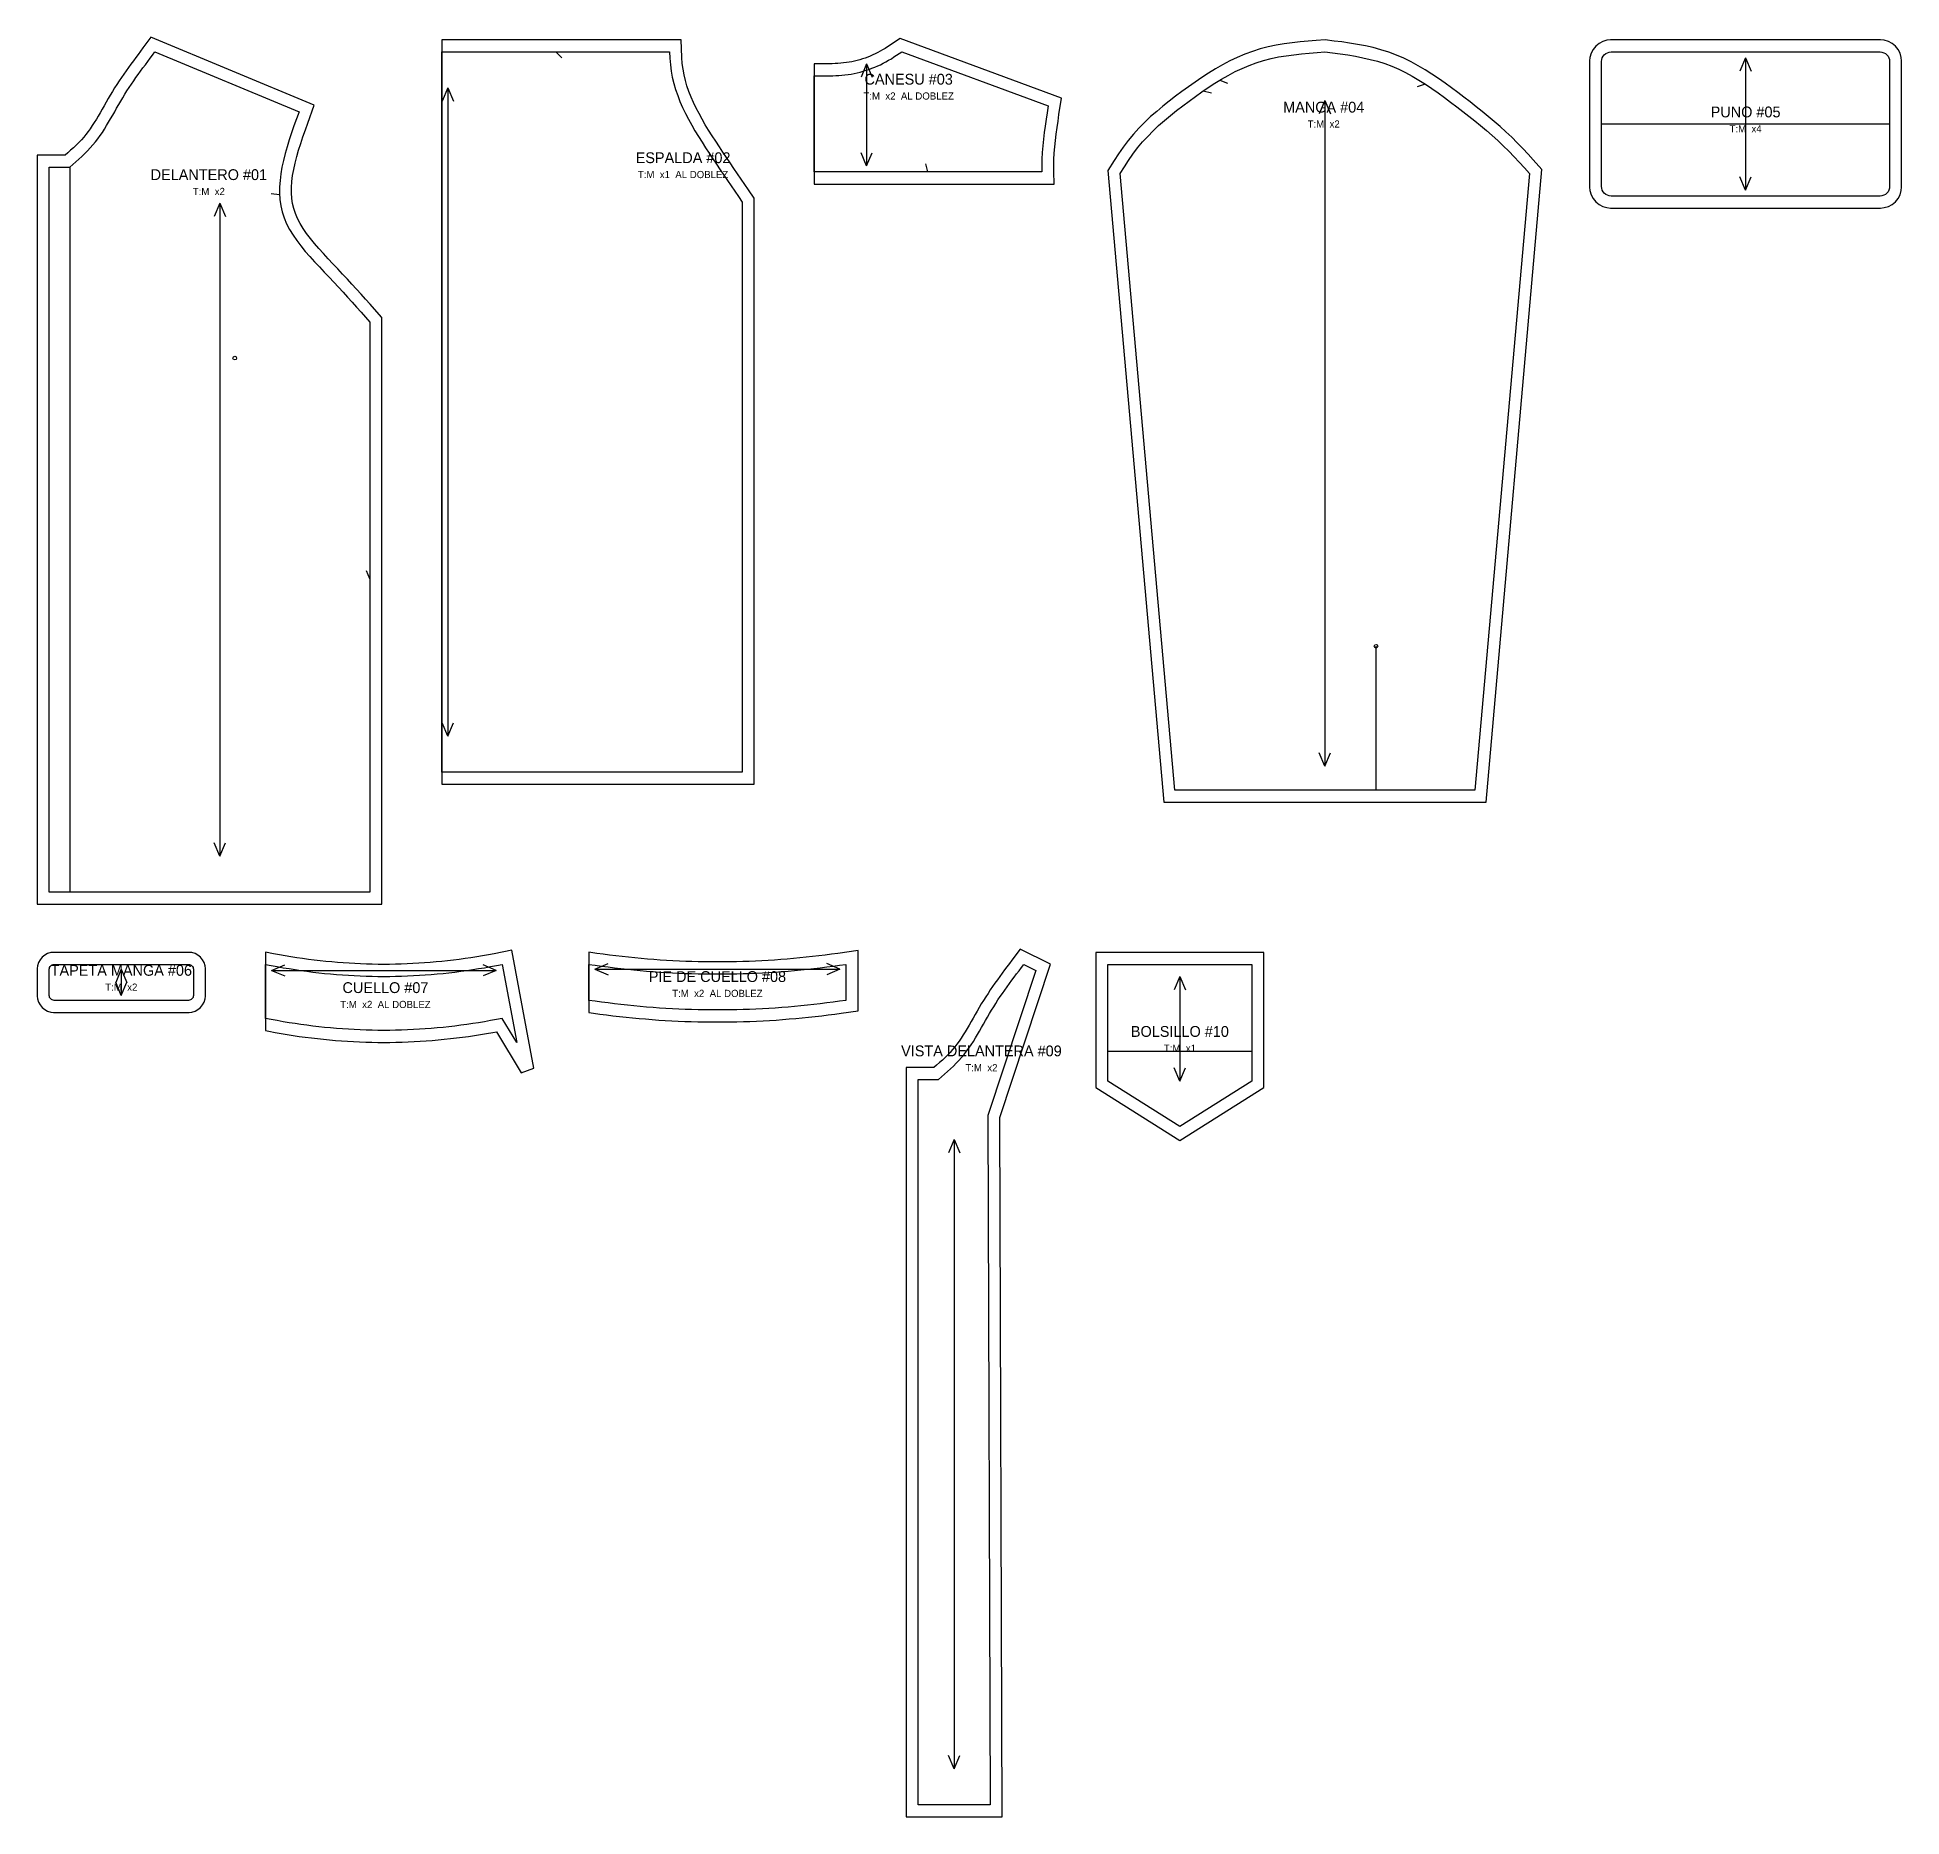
# Model space of a CAD drawing. Header units: centimetres. Extents: x -1 to 154, y -147 to 1.
import ezdxf
from ezdxf.enums import TextEntityAlignment as Align

# ---------------------------------------------------------------- set-up
doc = ezdxf.new("R2010")
doc.units = ezdxf.units.CM
for name, color, linetype in [('1', 1, 'Continuous'), ('11', 8, 'Continuous'), ('13', 7, 'Continuous'), ('15', 6, 'Continuous'), ('4', 4, 'Continuous'), ('6', 2, 'Continuous'), ('7', 3, 'Continuous'), ('8', 5, 'Continuous')]:
    doc.layers.add(name, color=color, linetype=linetype)

# ---------------------------------------------------------------- blocks, each defined once
blk = doc.blocks.new('P01_DELANTERO')
at = {"layer": '1'}
blk.add_lwpolyline([(-2.7, -71), (26, -71), (26, -22.12), (25.38, -21.42), (25.02, -21.01), (24.65, -20.6), (24.27, -20.18), (23.9, -19.76), (23.51, -19.34), (23.13, -18.92), (22.73, -18.5), (22.33, -18.07), (21.93, -17.65), (21.53, -17.23), (21.13, -16.8), (20.75, -16.38), (20.39, -15.96), (20.05, -15.54), (19.73, -15.12), (19.44, -14.71), (19.19, -14.29), (18.97, -13.88), (18.8, -13.46), (18.66, -13.05), (18.56, -12.63), (18.5, -12.2), (18.47, -11.74), (18.48, -11.28), (18.51, -10.79), (18.57, -10.3), (18.66, -9.78), (18.78, -9.26), (18.92, -8.72), (19.07, -8.18), (19.24, -7.62), (19.43, -7.06), (19.63, -6.49), (19.83, -5.92), (20.36, -4.44), (6.77, 1.22), (6.1, 0.34), (5.9, 0.07), (5.7, -0.2), (5.5, -0.47), (5.3, -0.74), (5.1, -1.01), (4.9, -1.29), (4.7, -1.57), (4.5, -1.85), (4.31, -2.13), (4.12, -2.42), (3.93, -2.71), (3.74, -3), (3.56, -3.3), (3.38, -3.59), (3.21, -3.89), (3.04, -4.19), (2.88, -4.48), (2.71, -4.77), (2.55, -5.06), (2.38, -5.34), (2.22, -5.61), (2.05, -5.88), (1.88, -6.14), (1.71, -6.4), (1.53, -6.64), (1.35, -6.88), (1.17, -7.1), (0.97, -7.33), (0.76, -7.54), (0.54, -7.76), (0.32, -7.98), (0.08, -8.19), (-0.16, -8.41), (-0.38, -8.6), (-2.7, -8.6), (-2.7, -71)], close=True, dxfattribs=at)
at = {"layer": '11'}
blk.add_line((0, -9.6), (0, -70), dxfattribs=at)
at = {"layer": '4'}
for p, q in [((17.48, -11.9), (16.79, -11.82)), ((25, -43.88), (24.73, -43.23))]:
    blk.add_line(p, q, dxfattribs=at)
at = {"layer": '6'}
blk.add_circle((13.75, -25.5), 0.15, dxfattribs=at)
at = {"layer": '7'}
for p, q in [((12.5, -12.6), (12.03, -13.71)), ((12.5, -12.6), (12.5, -67)), ((12.5, -12.6), (12.97, -13.71)), ((12.5, -67), (12.03, -65.89)), ((12.5, -67), (12.97, -65.89))]:
    blk.add_line(p, q, dxfattribs=at)
at = {"layer": '8'}
blk.add_lwpolyline([(-1.7, -9.6), (0, -9.6), (0.25, -9.38), (0.5, -9.16), (0.75, -8.93), (1, -8.71), (1.24, -8.48), (1.48, -8.24), (1.7, -8), (1.92, -7.75), (2.14, -7.5), (2.34, -7.24), (2.53, -6.97), (2.72, -6.7), (2.9, -6.42), (3.07, -6.13), (3.24, -5.85), (3.41, -5.56), (3.58, -5.27), (3.75, -4.98), (3.91, -4.68), (4.08, -4.39), (4.25, -4.1), (4.42, -3.81), (4.59, -3.53), (4.77, -3.25), (4.95, -2.97), (5.14, -2.69), (5.33, -2.42), (5.52, -2.14), (5.71, -1.87), (5.91, -1.6), (6.1, -1.33), (6.3, -1.06), (6.5, -0.8), (6.7, -0.53), (6.9, -0.27), (7.1, 0), (19.1, -5), (18.89, -5.58), (18.68, -6.16), (18.48, -6.74), (18.29, -7.32), (18.11, -7.89), (17.95, -8.46), (17.81, -9.03), (17.68, -9.59), (17.59, -10.15), (17.52, -10.7), (17.48, -11.24), (17.47, -11.77), (17.51, -12.3), (17.58, -12.82), (17.7, -13.32), (17.86, -13.82), (18.07, -14.31), (18.32, -14.78), (18.6, -15.25), (18.92, -15.71), (19.26, -16.16), (19.62, -16.61), (20, -17.05), (20.4, -17.48), (20.8, -17.91), (21.2, -18.34), (21.6, -18.76), (22, -19.18), (22.39, -19.6), (22.78, -20.02), (23.15, -20.43), (23.53, -20.85), (23.9, -21.26), (24.27, -21.67), (24.63, -22.09), (25, -22.5), (25, -70), (-1.7, -70)], close=True, dxfattribs=at)
at = {"layer": '13'}
blk.add_text('DELANTERO #01', height=0.9, dxfattribs=at).set_placement((11.59, -10.22), align=Align.MIDDLE_CENTER)
at = {"layer": '15'}
blk.add_text('T:M  x2', height=0.6, dxfattribs=at).set_placement((11.59, -11.62), align=Align.MIDDLE_CENTER)
blk = doc.blocks.new('P02_ESPALDA')
at = {"layer": '1'}
blk.add_lwpolyline([(26, -22.19), (25.53, -21.49), (25.22, -21.05), (24.92, -20.6), (24.62, -20.15), (24.32, -19.7), (24.01, -19.25), (23.71, -18.8), (23.41, -18.35), (23.11, -17.89), (22.81, -17.43), (22.51, -16.98), (22.22, -16.52), (21.94, -16.06), (21.68, -15.6), (21.42, -15.14), (21.18, -14.68), (20.96, -14.22), (20.76, -13.76), (20.57, -13.29), (20.41, -12.83), (20.28, -12.37), (20.17, -11.91), (20.09, -11.44), (20.02, -10.96), (19.98, -10.47), (19.92, -9), (0, -9), (0, -71), (26, -71), (26, -22.19)], close=True, dxfattribs=at)
at = {"layer": '4'}
blk.add_line((9.48, -10), (10, -10.48), dxfattribs=at)
at = {"layer": '7'}
for p, q in [((0.5, -13), (0.03, -14.11)), ((0.5, -13), (0.5, -67)), ((0.5, -13), (0.97, -14.11)), ((0.5, -67), (0.03, -65.89)), ((0.5, -67), (0.97, -65.89))]:
    blk.add_line(p, q, dxfattribs=at)
at = {"layer": '8'}
blk.add_lwpolyline([(0, -10), (18.96, -10), (18.99, -10.53), (19.03, -11.06), (19.1, -11.59), (19.19, -12.11), (19.31, -12.63), (19.46, -13.14), (19.64, -13.64), (19.83, -14.14), (20.05, -14.64), (20.29, -15.13), (20.54, -15.61), (20.81, -16.09), (21.08, -16.57), (21.37, -17.04), (21.67, -17.51), (21.97, -17.98), (22.27, -18.44), (22.58, -18.9), (22.88, -19.36), (23.18, -19.81), (23.49, -20.26), (23.79, -20.71), (24.09, -21.16), (24.4, -21.61), (24.7, -22.05), (25, -22.5), (25, -70), (0, -70)], close=True, dxfattribs=at)
at = {"layer": '13'}
blk.add_text('ESPALDA #02', height=0.9, dxfattribs=at).set_placement((20.09, -18.81), align=Align.MIDDLE_CENTER)
at = {"layer": '15'}
blk.add_text('T:M  x1  AL DOBLEZ', height=0.6, dxfattribs=at).set_placement((20.09, -20.21), align=Align.MIDDLE_CENTER)
blk = doc.blocks.new('P03_CANESU')
at = {"layer": '1'}
blk.add_lwpolyline([(19.96, -9.97), (19.96, -9.47), (19.97, -8.96), (20, -8.44), (20.05, -7.91), (20.1, -7.38), (20.16, -6.85), (20.24, -6.3), (20.32, -5.76), (20.4, -5.21), (20.61, -3.84), (7.17, 1.11), (6.54, 0.69), (6.33, 0.56), (6.12, 0.42), (5.91, 0.3), (5.71, 0.17), (5.51, 0.06), (5.3, -0.05), (5.1, -0.15), (4.89, -0.25), (4.68, -0.34), (4.47, -0.43), (4.25, -0.51), (4.03, -0.58), (3.81, -0.65), (3.59, -0.71), (3.37, -0.76), (3.14, -0.81), (2.92, -0.85), (2.69, -0.88), (2.46, -0.91), (2.23, -0.94), (1.99, -0.96), (1.75, -0.97), (1.51, -0.98), (1.26, -0.99), (1.02, -1), (0.77, -1), (0.51, -1), (0.26, -1), (0, -1), (0, -11), (20.01, -11), (19.96, -9.97)], close=True, dxfattribs=at)
at = {"layer": '4'}
blk.add_line((9.48, -10), (9.32, -9.32), dxfattribs=at)
at = {"layer": '7'}
for p, q in [((4.38, -1), (3.91, -2.11)), ((4.38, -1), (4.38, -9.5)), ((4.38, -1), (4.85, -2.11)), ((4.38, -9.5), (3.91, -8.39)), ((4.38, -9.5), (4.85, -8.39))]:
    blk.add_line(p, q, dxfattribs=at)
at = {"layer": '8'}
blk.add_lwpolyline([(0, -2), (0.26, -2), (0.52, -2), (0.78, -2), (1.03, -2), (1.29, -1.99), (1.55, -1.98), (1.81, -1.97), (2.06, -1.95), (2.32, -1.93), (2.57, -1.91), (2.83, -1.87), (3.08, -1.84), (3.34, -1.79), (3.59, -1.74), (3.84, -1.68), (4.09, -1.61), (4.33, -1.53), (4.58, -1.45), (4.82, -1.36), (5.06, -1.27), (5.3, -1.16), (5.53, -1.06), (5.76, -0.94), (5.99, -0.82), (6.21, -0.69), (6.44, -0.56), (6.65, -0.42), (6.87, -0.28), (7.09, -0.14), (7.3, 0), (19.5, -4.5), (19.41, -5.06), (19.33, -5.61), (19.25, -6.17), (19.17, -6.72), (19.11, -7.27), (19.05, -7.82), (19.01, -8.37), (18.97, -8.92), (18.96, -9.46), (18.96, -10), (18.96, -10), (0, -10)], close=True, dxfattribs=at)
at = {"layer": '13'}
blk.add_text('CANESU #03', height=0.9, dxfattribs=at).set_placement((7.88, -2.27), align=Align.MIDDLE_CENTER)
at = {"layer": '15'}
blk.add_text('T:M  x2  AL DOBLEZ', height=0.6, dxfattribs=at).set_placement((7.88, -3.67), align=Align.MIDDLE_CENTER)
blk = doc.blocks.new('P04_MANGA')
at = {"layer": '1'}
blk.add_lwpolyline([(-13.42, -62.5), (13.42, -62.5), (18.08, -9.78), (17.36, -8.98), (16.92, -8.51), (16.48, -8.03), (16.02, -7.57), (15.56, -7.11), (15.08, -6.66), (14.6, -6.22), (14.11, -5.79), (13.61, -5.37), (13.11, -4.96), (12.61, -4.56), (12.1, -4.16), (11.58, -3.76), (11.06, -3.37), (10.54, -2.98), (10.01, -2.6), (9.46, -2.22), (8.91, -1.85), (8.35, -1.49), (7.77, -1.15), (7.18, -0.83), (6.57, -0.53), (5.95, -0.26), (5.32, -0.02), (4.67, 0.18), (4.02, 0.36), (3.37, 0.5), (2.71, 0.63), (2.06, 0.73), (1.41, 0.83), (0.77, 0.91), (0.03, 1), (-0.73, 0.95), (-1.39, 0.9), (-2.05, 0.84), (-2.72, 0.76), (-3.38, 0.67), (-4.05, 0.56), (-4.72, 0.42), (-5.38, 0.26), (-6.04, 0.05), (-6.68, -0.19), (-7.31, -0.46), (-7.93, -0.75), (-8.53, -1.07), (-9.12, -1.41), (-9.7, -1.76), (-10.26, -2.13), (-10.82, -2.51), (-11.37, -2.9), (-11.91, -3.29), (-12.44, -3.69), (-12.97, -4.1), (-13.5, -4.51), (-14.01, -4.95), (-14.52, -5.39), (-15.01, -5.86), (-15.49, -6.34), (-15.95, -6.85), (-16.39, -7.38), (-16.8, -7.92), (-17.18, -8.48), (-17.55, -9.04), (-18.07, -9.88), (-13.42, -62.5)], close=True, dxfattribs=at)
at = {"layer": '11'}
blk.add_line((4.26, -61.5), (4.26, -49.5), dxfattribs=at)
at = {"layer": '4'}
for p, q in [((-8.75, -2.36), (-8.1, -2.6)), ((8.35, -2.68), (7.69, -2.9)), ((-10.13, -3.25), (-9.45, -3.41))]:
    blk.add_line(p, q, dxfattribs=at)
at = {"layer": '6'}
blk.add_circle((4.26, -49.5), 0.15, dxfattribs=at)
at = {"layer": '7'}
for p, q in [((0, -4.05), (-0.47, -5.16)), ((0, -4.05), (0, -59.5)), ((0, -4.05), (0.47, -5.16)), ((0, -59.5), (-0.47, -58.39)), ((0, -59.5), (0.47, -58.39))]:
    blk.add_line(p, q, dxfattribs=at)
at = {"layer": '8'}
blk.add_lwpolyline([(-17.05, -10.12), (-16.7, -9.58), (-16.35, -9.04), (-15.99, -8.51), (-15.6, -8), (-15.2, -7.5), (-14.76, -7.03), (-14.31, -6.57), (-13.85, -6.13), (-13.36, -5.7), (-12.87, -5.29), (-12.36, -4.88), (-11.84, -4.49), (-11.31, -4.1), (-10.78, -3.71), (-10.25, -3.33), (-9.71, -2.96), (-9.16, -2.61), (-8.61, -2.27), (-8.05, -1.95), (-7.48, -1.64), (-6.9, -1.37), (-6.31, -1.12), (-5.72, -0.9), (-5.11, -0.71), (-4.49, -0.55), (-3.87, -0.42), (-3.23, -0.31), (-2.59, -0.23), (-1.95, -0.16), (-1.3, -0.1), (-0.65, -0.05), (0, 0), (0.64, -0.08), (1.28, -0.16), (1.91, -0.25), (2.54, -0.36), (3.16, -0.48), (3.78, -0.62), (4.39, -0.78), (4.99, -0.97), (5.58, -1.19), (6.15, -1.44), (6.72, -1.72), (7.28, -2.02), (7.83, -2.35), (8.37, -2.69), (8.9, -3.04), (9.43, -3.41), (9.95, -3.79), (10.46, -4.17), (10.98, -4.56), (11.48, -4.95), (11.98, -5.34), (12.48, -5.74), (12.97, -6.14), (13.46, -6.55), (13.93, -6.97), (14.4, -7.39), (14.86, -7.83), (15.31, -8.27), (15.76, -8.73), (16.19, -9.19), (16.62, -9.65), (17.05, -10.12), (12.5, -61.5), (-12.5, -61.5)], close=True, dxfattribs=at)
at = {"layer": '13'}
blk.add_text('MANGA #04', height=0.9, dxfattribs=at).set_placement((-0.1, -4.6), align=Align.MIDDLE_CENTER)
at = {"layer": '15'}
blk.add_text('T:M  x2', height=0.6, dxfattribs=at).set_placement((-0.1, -6), align=Align.MIDDLE_CENTER)
blk = doc.blocks.new('P05_PUNO')
at = {"layer": '1'}
blk.add_lwpolyline([(-1, -11.25), (-0.97, -11.55), (-0.87, -11.89), (-0.7, -12.2), (-0.48, -12.48), (-0.2, -12.7), (0.11, -12.87), (0.45, -12.97), (0.75, -13), (23.25, -13), (23.55, -12.97), (23.89, -12.87), (24.2, -12.7), (24.48, -12.48), (24.7, -12.2), (24.87, -11.89), (24.97, -11.55), (25, -11.25), (25, -0.75), (24.97, -0.45), (24.87, -0.11), (24.7, 0.2), (24.48, 0.48), (24.2, 0.7), (23.89, 0.87), (23.55, 0.97), (23.25, 1), (0.75, 1), (0.45, 0.97), (0.11, 0.87), (-0.2, 0.7), (-0.48, 0.48), (-0.7, 0.2), (-0.87, -0.11), (-0.97, -0.45), (-1, -0.75), (-1, -11.25)], close=True, dxfattribs=at)
at = {"layer": '11'}
blk.add_line((0, -6), (24, -6), dxfattribs=at)
at = {"layer": '7'}
for p, q in [((12, -0.5), (11.53, -1.61)), ((12, -0.5), (12, -11.5)), ((12, -0.5), (12.47, -1.61)), ((12, -11.5), (11.53, -10.39)), ((12, -11.5), (12.47, -10.39))]:
    blk.add_line(p, q, dxfattribs=at)
at = {"layer": '8'}
blk.add_lwpolyline([(0, -0.8), (0.02, -0.64), (0.06, -0.49), (0.13, -0.36), (0.23, -0.23), (0.36, -0.13), (0.49, -0.06), (0.64, -0.02), (0.8, 0), (23.2, 0), (23.36, -0.02), (23.51, -0.06), (23.64, -0.13), (23.77, -0.23), (23.87, -0.36), (23.94, -0.49), (23.98, -0.64), (24, -0.8), (24, -11.2), (23.98, -11.36), (23.94, -11.51), (23.87, -11.64), (23.77, -11.77), (23.64, -11.87), (23.51, -11.94), (23.36, -11.98), (23.2, -12), (0.8, -12), (0.64, -11.98), (0.49, -11.94), (0.36, -11.87), (0.23, -11.77), (0.13, -11.64), (0.06, -11.51), (0.02, -11.36), (0, -11.2)], close=True, dxfattribs=at)
at = {"layer": '13'}
blk.add_text('PUNO #05', height=0.9, dxfattribs=at).set_placement((12, -5), align=Align.MIDDLE_CENTER)
at = {"layer": '15'}
blk.add_text('T:M  x4', height=0.6, dxfattribs=at).set_placement((12, -6.4), align=Align.MIDDLE_CENTER)
blk = doc.blocks.new('P06_TAPETA_MANGA')
at = {"layer": '1'}
blk.add_lwpolyline([(-1, -2.65), (-0.98, -2.87), (-0.9, -3.14), (-0.77, -3.38), (-0.59, -3.59), (-0.38, -3.77), (-0.14, -3.9), (0.13, -3.98), (0.35, -4), (11.65, -4), (11.87, -3.98), (12.14, -3.9), (12.38, -3.77), (12.59, -3.59), (12.77, -3.38), (12.9, -3.14), (12.98, -2.87), (13, -2.65), (13, -0.35), (12.98, -0.13), (12.9, 0.14), (12.77, 0.38), (12.59, 0.59), (12.38, 0.77), (12.14, 0.9), (11.87, 0.98), (11.65, 1), (0.35, 1), (0.13, 0.98), (-0.14, 0.9), (-0.38, 0.77), (-0.59, 0.59), (-0.77, 0.38), (-0.9, 0.14), (-0.98, -0.13), (-1, -0.35), (-1, -2.65)], close=True, dxfattribs=at)
at = {"layer": '7'}
for p, q in [((6, -0.4), (5.53, -1.51)), ((6, -2.6), (5.53, -1.49)), ((6, -0.4), (6, -2.6)), ((6, -0.4), (6.47, -1.51)), ((6, -2.6), (6.47, -1.49))]:
    blk.add_line(p, q, dxfattribs=at)
at = {"layer": '8'}
blk.add_lwpolyline([(0, -0.4), (0.01, -0.32), (0.03, -0.25), (0.07, -0.18), (0.12, -0.12), (0.18, -0.07), (0.25, -0.03), (0.32, -0.01), (0.4, 0), (11.6, 0), (11.68, -0.01), (11.75, -0.03), (11.82, -0.07), (11.88, -0.12), (11.93, -0.18), (11.97, -0.25), (11.99, -0.32), (12, -0.4), (12, -2.6), (11.99, -2.68), (11.97, -2.75), (11.93, -2.82), (11.88, -2.88), (11.82, -2.93), (11.75, -2.97), (11.68, -2.99), (11.6, -3), (0.4, -3), (0.32, -2.99), (0.25, -2.97), (0.18, -2.93), (0.12, -2.88), (0.07, -2.82), (0.03, -2.75), (0.01, -2.68), (0, -2.6)], close=True, dxfattribs=at)
at = {"layer": '13'}
blk.add_text('TAPETA MANGA #06', height=0.9, dxfattribs=at).set_placement((6, -0.5), align=Align.MIDDLE_CENTER)
at = {"layer": '15'}
blk.add_text('T:M  x2', height=0.6, dxfattribs=at).set_placement((6, -1.9), align=Align.MIDDLE_CENTER)
blk = doc.blocks.new('P07_CUELLO')
at = {"layer": '1'}
blk.add_lwpolyline([(0.81, -5.67), (1.31, -5.76), (1.81, -5.85), (2.32, -5.93), (2.82, -6), (3.32, -6.07), (3.83, -6.13), (4.33, -6.19), (4.83, -6.24), (5.34, -6.29), (5.84, -6.34), (6.34, -6.38), (6.85, -6.41), (7.35, -6.44), (7.85, -6.46), (8.36, -6.48), (8.86, -6.49), (9.36, -6.5), (9.87, -6.5), (10.37, -6.5), (10.87, -6.49), (11.38, -6.48), (11.88, -6.46), (12.38, -6.44), (12.89, -6.41), (13.39, -6.38), (13.9, -6.34), (14.4, -6.29), (14.9, -6.24), (15.41, -6.19), (15.91, -6.13), (16.41, -6.07), (16.92, -6), (17.42, -5.93), (17.92, -5.85), (18.42, -5.76), (18.93, -5.67), (19.24, -5.62), (21.29, -9.04), (22.35, -8.64), (20.53, 1.18), (19.05, 0.88), (18.57, 0.79), (18.08, 0.71), (17.6, 0.63), (17.12, 0.55), (16.63, 0.48), (16.15, 0.41), (15.67, 0.35), (15.18, 0.3), (14.7, 0.24), (14.22, 0.2), (13.73, 0.16), (13.25, 0.12), (12.77, 0.09), (12.28, 0.06), (11.8, 0.04), (11.32, 0.02), (10.83, 0.01), (10.35, 0), (9.87, 0), (9.38, 0), (8.9, 0.01), (8.42, 0.02), (7.93, 0.04), (7.45, 0.06), (6.97, 0.09), (6.48, 0.12), (6, 0.16), (5.52, 0.2), (5.03, 0.24), (4.55, 0.3), (4.07, 0.35), (3.58, 0.41), (3.1, 0.48), (2.62, 0.55), (2.13, 0.63), (1.65, 0.71), (1.17, 0.79), (0.68, 0.88), (0, 1.02), (0, -5.52), (0.3, -5.58), (0.81, -5.67)], close=True, dxfattribs=at)
at = {"layer": '7'}
for p, q in [((0.5, -0.5), (1.61, -0.03)), ((0.5, -0.5), (19.23, -0.5)), ((0.5, -0.5), (1.61, -0.97)), ((19.23, -0.5), (18.13, -0.03)), ((19.23, -0.5), (18.13, -0.97))]:
    blk.add_line(p, q, dxfattribs=at)
at = {"layer": '8'}
blk.add_lwpolyline([(0, 0), (0.49, -0.1), (0.99, -0.19), (1.48, -0.28), (1.97, -0.36), (2.47, -0.44), (2.96, -0.51), (3.45, -0.58), (3.95, -0.64), (4.44, -0.7), (4.93, -0.75), (5.43, -0.8), (5.92, -0.84), (6.41, -0.88), (6.91, -0.91), (7.4, -0.94), (7.89, -0.96), (8.39, -0.98), (8.88, -0.99), (9.37, -1), (9.87, -1), (10.36, -1), (10.85, -0.99), (11.35, -0.98), (11.84, -0.96), (12.33, -0.94), (12.83, -0.91), (13.32, -0.88), (13.81, -0.84), (14.31, -0.8), (14.8, -0.75), (15.29, -0.7), (15.79, -0.64), (16.28, -0.58), (16.77, -0.51), (17.27, -0.44), (17.76, -0.36), (18.25, -0.28), (18.75, -0.19), (19.24, -0.1), (19.73, 0), (20.93, -6.5), (19.73, -4.5), (19.24, -4.6), (18.75, -4.69), (18.25, -4.78), (17.76, -4.86), (17.27, -4.94), (16.77, -5.01), (16.28, -5.08), (15.79, -5.14), (15.29, -5.2), (14.8, -5.25), (14.31, -5.3), (13.81, -5.34), (13.32, -5.38), (12.83, -5.41), (12.33, -5.44), (11.84, -5.46), (11.35, -5.48), (10.85, -5.49), (10.36, -5.5), (9.87, -5.5), (9.37, -5.5), (8.88, -5.49), (8.39, -5.48), (7.89, -5.46), (7.4, -5.44), (6.91, -5.41), (6.41, -5.38), (5.92, -5.34), (5.43, -5.3), (4.93, -5.25), (4.44, -5.2), (3.95, -5.14), (3.45, -5.08), (2.96, -5.01), (2.47, -4.94), (1.97, -4.86), (1.48, -4.78), (0.99, -4.69), (0.49, -4.6), (0, -4.5)], close=True, dxfattribs=at)
at = {"layer": '13'}
blk.add_text('CUELLO #07', height=0.9, dxfattribs=at).set_placement((10, -1.94), align=Align.MIDDLE_CENTER)
at = {"layer": '15'}
blk.add_text('T:M  x2  AL DOBLEZ', height=0.6, dxfattribs=at).set_placement((10, -3.34), align=Align.MIDDLE_CENTER)
blk = doc.blocks.new('P08_PIE_DE_CUELLO')
at = {"layer": '1'}
blk.add_lwpolyline([(0.94, -4.14), (1.48, -4.21), (2.02, -4.28), (2.57, -4.34), (3.11, -4.4), (3.65, -4.46), (4.2, -4.51), (4.74, -4.55), (5.28, -4.6), (5.83, -4.64), (6.37, -4.67), (6.91, -4.7), (7.46, -4.73), (8, -4.75), (8.54, -4.77), (9.09, -4.78), (9.63, -4.79), (10.17, -4.8), (10.72, -4.8), (11.26, -4.8), (11.8, -4.79), (12.35, -4.78), (12.89, -4.77), (13.43, -4.75), (13.98, -4.73), (14.52, -4.7), (15.06, -4.67), (15.61, -4.64), (16.15, -4.6), (16.69, -4.55), (17.24, -4.51), (17.78, -4.46), (18.32, -4.4), (18.87, -4.34), (19.41, -4.28), (19.95, -4.21), (20.5, -4.14), (21.04, -4.07), (22.43, -3.86), (22.43, 1.16), (20.76, 0.91), (20.23, 0.84), (19.7, 0.77), (19.17, 0.7), (18.64, 0.64), (18.12, 0.59), (17.59, 0.53), (17.06, 0.48), (16.53, 0.44), (16, 0.4), (15.47, 0.36), (14.94, 0.33), (14.42, 0.3), (13.89, 0.27), (13.36, 0.25), (12.83, 0.23), (12.3, 0.22), (11.77, 0.21), (11.25, 0.2), (10.72, 0.2), (10.19, 0.2), (9.66, 0.21), (9.13, 0.22), (8.6, 0.23), (8.08, 0.25), (7.55, 0.27), (7.02, 0.3), (6.49, 0.33), (5.96, 0.36), (5.43, 0.4), (4.9, 0.44), (4.38, 0.48), (3.85, 0.53), (3.32, 0.59), (2.79, 0.64), (2.26, 0.7), (1.73, 0.77), (1.2, 0.84), (0.68, 0.91), (0, 1.01), (0, -4.01), (0.4, -4.07), (0.94, -4.14)], close=True, dxfattribs=at)
at = {"layer": '7'}
for p, q in [((0.5, -0.4), (1.61, 0.07)), ((20.93, -0.4), (19.83, 0.07)), ((0.5, -0.4), (20.93, -0.4)), ((0.5, -0.4), (1.61, -0.87)), ((20.93, -0.4), (19.83, -0.87))]:
    blk.add_line(p, q, dxfattribs=at)
at = {"layer": '8'}
blk.add_lwpolyline([(0, 0), (0.54, -0.08), (1.07, -0.15), (1.61, -0.22), (2.14, -0.29), (2.68, -0.35), (3.22, -0.41), (3.75, -0.46), (4.29, -0.51), (4.82, -0.56), (5.36, -0.6), (5.89, -0.64), (6.43, -0.67), (6.97, -0.7), (7.5, -0.73), (8.04, -0.75), (8.57, -0.77), (9.11, -0.78), (9.65, -0.79), (10.18, -0.8), (10.72, -0.8), (11.25, -0.8), (11.79, -0.79), (12.33, -0.78), (12.86, -0.77), (13.4, -0.75), (13.93, -0.73), (14.47, -0.7), (15, -0.67), (15.54, -0.64), (16.08, -0.6), (16.61, -0.56), (17.15, -0.51), (17.68, -0.46), (18.22, -0.41), (18.76, -0.35), (19.29, -0.29), (19.83, -0.22), (20.36, -0.15), (20.9, -0.08), (21.43, 0), (21.43, -3), (20.9, -3.08), (20.36, -3.15), (19.83, -3.22), (19.29, -3.29), (18.76, -3.35), (18.22, -3.41), (17.68, -3.46), (17.15, -3.51), (16.61, -3.56), (16.08, -3.6), (15.54, -3.64), (15, -3.67), (14.47, -3.7), (13.93, -3.73), (13.4, -3.75), (12.86, -3.77), (12.33, -3.78), (11.79, -3.79), (11.25, -3.8), (10.72, -3.8), (10.18, -3.8), (9.65, -3.79), (9.11, -3.78), (8.57, -3.77), (8.04, -3.75), (7.5, -3.73), (6.97, -3.7), (6.43, -3.67), (5.89, -3.64), (5.36, -3.6), (4.82, -3.56), (4.29, -3.51), (3.75, -3.46), (3.22, -3.41), (2.68, -3.35), (2.14, -3.29), (1.61, -3.22), (1.07, -3.15), (0.54, -3.08), (0, -3)], close=True, dxfattribs=at)
at = {"layer": '13'}
blk.add_text('PIE DE CUELLO #08', height=0.9, dxfattribs=at).set_placement((10.72, -1.02), align=Align.MIDDLE_CENTER)
at = {"layer": '15'}
blk.add_text('T:M  x2  AL DOBLEZ', height=0.6, dxfattribs=at).set_placement((10.72, -2.42), align=Align.MIDDLE_CENTER)
blk = doc.blocks.new('P09_VISTA_DELANTERA')
at = {"layer": '1'}
blk.add_lwpolyline([(-2.7, -71), (5.3, -71), (5.1, -12.76), (9.32, 0.01), (6.8, 1.27), (6.1, 0.34), (5.9, 0.07), (5.7, -0.2), (5.5, -0.47), (5.3, -0.74), (5.1, -1.01), (4.9, -1.29), (4.7, -1.57), (4.5, -1.85), (4.31, -2.13), (4.12, -2.42), (3.93, -2.71), (3.74, -3), (3.56, -3.3), (3.38, -3.59), (3.21, -3.89), (3.04, -4.19), (2.88, -4.48), (2.71, -4.77), (2.55, -5.06), (2.38, -5.34), (2.22, -5.61), (2.05, -5.88), (1.88, -6.14), (1.71, -6.4), (1.53, -6.64), (1.35, -6.88), (1.17, -7.1), (0.97, -7.33), (0.76, -7.54), (0.54, -7.76), (0.32, -7.98), (0.08, -8.19), (-0.16, -8.41), (-0.38, -8.6), (-2.7, -8.6), (-2.7, -71)], close=True, dxfattribs=at)
at = {"layer": '7'}
for p, q in [((1.3, -14.6), (0.83, -15.71)), ((1.3, -14.6), (1.3, -67)), ((1.3, -14.6), (1.77, -15.71)), ((1.3, -67), (0.83, -65.89)), ((1.3, -67), (1.77, -65.89))]:
    blk.add_line(p, q, dxfattribs=at)
at = {"layer": '8'}
blk.add_lwpolyline([(-1.7, -9.6), (0, -9.6), (0.25, -9.38), (0.5, -9.16), (0.75, -8.93), (1, -8.71), (1.24, -8.48), (1.48, -8.24), (1.7, -8), (1.92, -7.75), (2.14, -7.5), (2.34, -7.24), (2.53, -6.97), (2.72, -6.7), (2.9, -6.42), (3.07, -6.13), (3.24, -5.85), (3.41, -5.56), (3.58, -5.27), (3.75, -4.98), (3.91, -4.68), (4.08, -4.39), (4.25, -4.1), (4.42, -3.81), (4.59, -3.53), (4.77, -3.25), (4.95, -2.97), (5.14, -2.69), (5.33, -2.42), (5.52, -2.14), (5.71, -1.87), (5.91, -1.6), (6.1, -1.33), (6.3, -1.06), (6.5, -0.8), (6.7, -0.53), (6.9, -0.27), (7.1, 0), (8.1, -0.5), (4.1, -12.6), (4.3, -70), (-1.7, -70)], close=True, dxfattribs=at)
at = {"layer": '13'}
blk.add_text('VISTA DELANTERA #09', height=0.9, dxfattribs=at).set_placement((3.57, -7.21), align=Align.MIDDLE_CENTER)
at = {"layer": '15'}
blk.add_text('T:M  x2', height=0.6, dxfattribs=at).set_placement((3.57, -8.61), align=Align.MIDDLE_CENTER)
blk = doc.blocks.new('P10_BOLSILLO')
at = {"layer": '1'}
blk.add_lwpolyline([(-1, -10.27), (6, -14.68), (13, -10.27), (13, 1), (-1, 1), (-1, -10.27)], close=True, dxfattribs=at)
at = {"layer": '11'}
blk.add_line((0, -7.22), (12, -7.22), dxfattribs=at)
at = {"layer": '7'}
for p, q in [((6, -1), (5.53, -2.11)), ((6, -1), (6, -9.72)), ((6, -1), (6.47, -2.11)), ((6, -9.72), (5.53, -8.61)), ((6, -9.72), (6.47, -8.61))]:
    blk.add_line(p, q, dxfattribs=at)
at = {"layer": '8'}
blk.add_lwpolyline([(0, 0), (12, 0), (12, -9.72), (6, -13.5), (0, -9.72)], close=True, dxfattribs=at)
at = {"layer": '13'}
blk.add_text('BOLSILLO #10', height=0.9, dxfattribs=at).set_placement((6, -5.59), align=Align.MIDDLE_CENTER)
at = {"layer": '15'}
blk.add_text('T:M  x1', height=0.6, dxfattribs=at).set_placement((6, -6.99), align=Align.MIDDLE_CENTER)

msp = doc.modelspace()

# ---------------------------------------------------------------- block references
for name, p in [('P01_DELANTERO', (1.7, 0)), ('P02_ESPALDA', (32.7, 10)), ('P03_CANESU', (63.7, 0)), ('P04_MANGA', (106.25, 0)), ('P05_PUNO', (129.29, 0)), ('P06_TAPETA_MANGA', (0, -76)), ('P07_CUELLO', (18, -76)), ('P08_PIE_DE_CUELLO', (44.93, -76)), ('P09_VISTA_DELANTERA', (74.07, -76)), ('P10_BOLSILLO', (88.17, -76))]:
    msp.add_blockref(name, p)

doc.saveas('drawing.dxf')
